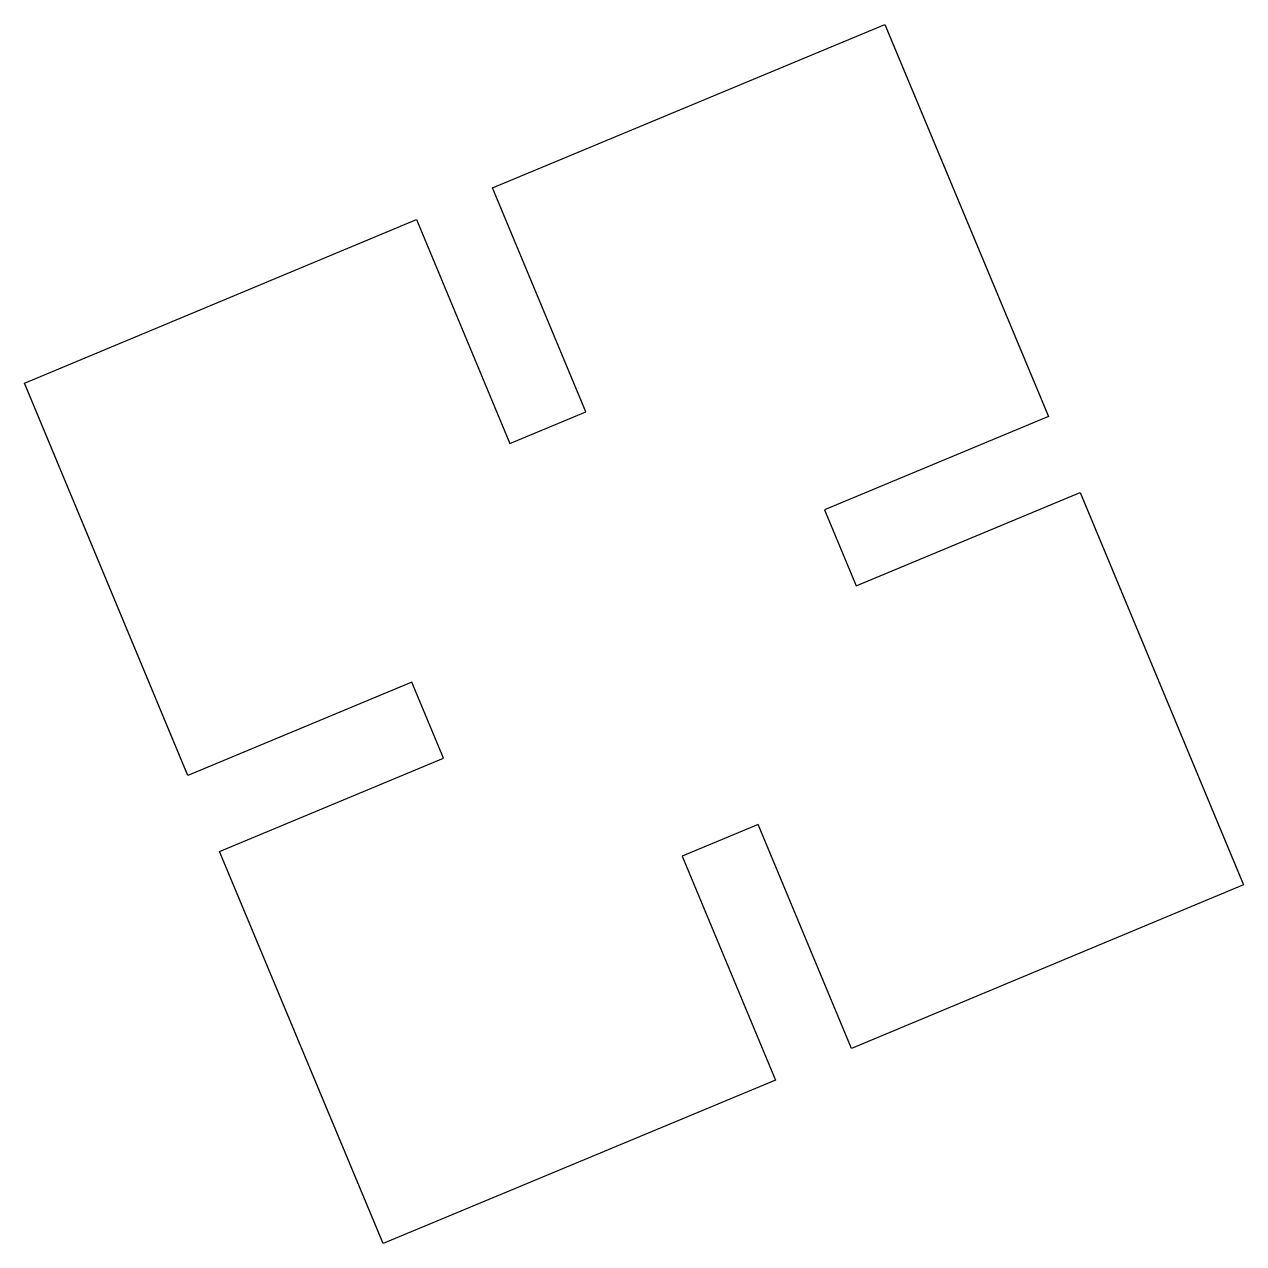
# Model space of a CAD drawing. Header units: millimetres. Extents: x -23.1 to 23.1, y -23.1 to 23.1.
import ezdxf

# ---------------------------------------------------------------- set-up
doc = ezdxf.new("R2010")
doc.units = ezdxf.units.MM
doc.layers.get('0').update_dxf_attribs({"linetype": 'CONTINUOUS'})

msp = doc.modelspace()

# ---------------------------------------------------------------- linework, layer by layer
msp.add_lwpolyline([(-4.703, 7.224), (-1.823, 8.425), (-5.364, 16.916), (9.513, 23.12), (15.716, 8.243), (7.224, 4.703), (8.425, 1.823), (16.916, 5.364), (23.12, -9.513), (8.243, -15.716), (4.703, -7.224), (1.823, -8.425), (5.364, -16.916), (-9.513, -23.12), (-15.716, -8.243), (-7.224, -4.703), (-8.425, -1.823), (-16.916, -5.364), (-23.12, 9.513), (-8.243, 15.716)], close=True)

doc.saveas('drawing.dxf')
